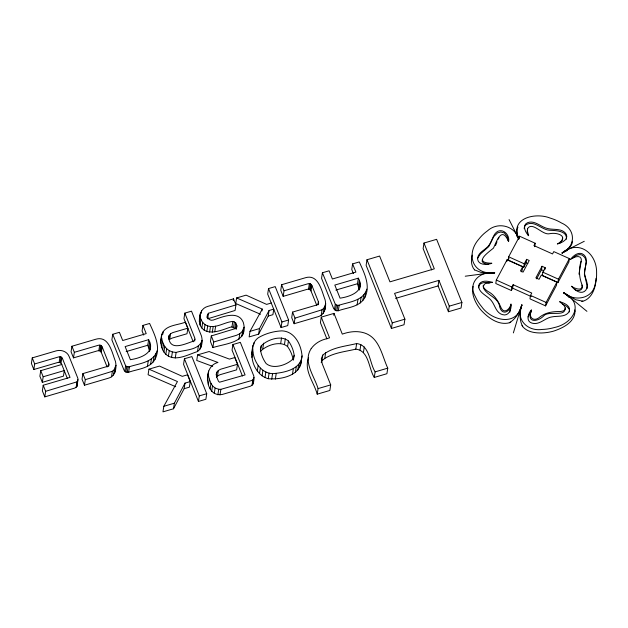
<?xml version="1.0" encoding="UTF-8"?>
<svg xmlns="http://www.w3.org/2000/svg" width="628" height="628" viewBox="0 0 628 628"><rect width="100%" height="100%" fill="white"/><g stroke="black" fill="none" stroke-linecap="round" stroke-linejoin="round"><path stroke-width="0.94" d="M578.945 274.177L581.175 261.405M575.028 311.496C574.534 322.399 562.759 328.059 553.715 331.089A45.169 40.208 8.7 0 1 541.43 332.981C534.915 333.052 527.567 332.031 522.959 326.952M572.375 241.278C572.383 247.244 565.985 249.92 561.981 253.092L567.445 250.431M524.223 228.733L524.341 227.375A5.267 4.694 8.7 0 1 526.099 224.746C534.224 219.933 541.352 229.636 549.343 230.256C555.121 230.523 567.469 230.492 566.409 239.221M587.015 288.582L587.015 285.253L584.378 274.177L586.207 261.405L584.943 257.684L582.58 255.4A5.267 4.694 8.7 0 0 579.181 254.63L576.08 255.572L572.351 258.43M200.418 313.113C199.186 318.42 202.554 324.174 207.68 325.916C215.663 328.428 223.34 322.98 231.018 321.662L232.807 321.418L235.673 322.768L234.825 328.326L231.96 326.984L230.162 327.227C221.339 330.281 205.427 337.362 200.049 324.966C198.26 318.184 199.853 308.481 207.711 306.417L233.522 298.842L235.947 304.902L235.092 310.468L207.68 318.796L208.527 313.231L235.947 304.902M193.228 341.828L183.965 318.694L184.813 313.129L191.509 311.166L201.486 336.082C202.86 341.271 202.161 348.163 197.53 351.554C187.858 354.53 175.039 362.395 165.831 354.286C160.548 349.05 159.897 341.083 161.883 334.222C165.431 324.778 177.661 325.414 185.425 322.117L187.851 328.177L187.003 333.743L171.876 338.178L169.741 339.34L170.588 333.774L172.724 332.612L187.851 328.177M160.65 343.116L161.883 334.222M242.439 376.023L232.046 350.102L232.902 344.536L240.336 342.354L253.845 376.094C253.885 379.383 254.403 384.689 250.611 386.149L222.398 394.423C204.893 397.948 201.926 366.1 217.987 362.482L197.6 354.891L196.745 360.456L212.704 366.399M207.373 380.285L208.645 371.022M478.489 287.82C478.489 282.357 485.397 281.862 489.369 282.961M519.332 237.965L519.591 236.23L535.189 243.24L534.656 246.702M301.189 361.485C299.737 376.148 280.182 379.822 268.242 378.7C256.593 375.575 249.677 360.786 252.668 349.623M252.958 345.494C251.436 357.513 259.129 373.016 272.576 373.668C283.793 372.726 300.781 369.79 302.044 355.919C301.197 344.788 294.618 331.301 281.925 330.862C273.706 331.215 265.275 333.594 258.21 337.817C252.927 341.538 252.244 348.273 251.632 354.161M33.826 369.515L34.681 363.95L58.757 356.885L61.042 356.916L62.47 358.533L70.022 377.381L43.214 385.247L42.359 390.812L44.784 396.872L74.913 388.033L76.961 386.44L77.911 378.425L69.159 356.571C67.306 351.578 61.285 349.451 56.387 350.809L32.248 357.889L31.4 363.455L33.826 369.515L57.909 362.45L60.194 362.482L61.615 364.091L67.369 378.456M61.858 364.468L40.734 370.661L39.878 376.227L42.327 382.334L63.452 376.133L64.299 370.567L43.175 376.769L42.327 382.334M44.784 396.872L45.64 391.307L43.214 385.247M59.15 362.262L59.998 356.696M60.194 362.482L61.042 356.916M61.018 363.094L61.874 357.528M73.5 357.874L74.347 352.308L98.486 345.227L100.731 345.282L102.168 346.884L108.715 363.243L108.77 365.308L107.019 366.524L82.88 373.605L82.032 379.171L84.458 385.231L108.589 378.15C115.693 376.321 116.839 367.396 115.426 361.328C112.067 352.92 109.068 335.533 96.053 339.167L71.922 346.248L71.074 351.813L73.5 357.874L97.63 350.793L99.883 350.848L101.312 352.449L107.137 366.988M76.161 387.405L77.008 381.84L78.131 379.689M76.961 386.44L77.817 380.874M84.458 385.231L85.306 379.665L82.88 373.605M98.839 350.62L99.687 345.055M99.883 350.848L100.731 345.282M100.723 351.468L101.571 345.902M101.312 352.449L102.168 346.884M142.933 325.422L146.214 333.617L122.703 340.517L119.414 332.314L112.726 334.277L111.878 339.842L124.038 370.206L125.883 372.09L128.63 372.271C137.587 368.966 149.786 368.675 155.03 359.295C161.27 347.166 154.551 334.583 149.621 323.459L142.933 325.422L142.077 330.98L143.726 335.085M108.291 366.022L108.715 363.243M108.691 366.234L108.982 364.373M111.517 376.847L112.373 371.281L114.351 369.515L116.015 365.308M113.503 375.081L114.351 369.515M115.222 367.835L115.505 365.983M114.681 373.032L115.528 367.466M124.776 371.321L125.624 365.755L112.726 334.277M125.883 372.09L126.738 366.524L125.624 365.755M127.225 372.428L128.081 366.862L129.486 366.705C139.165 363.479 153.695 362.497 157.11 350.652M128.63 372.271L129.486 366.705M149.652 351.531L147.792 345.243L148.648 339.677L125.129 346.577L130.373 359.671C140.334 358.282 156.215 352.685 148.648 339.677M148.773 347.692L149.621 342.127M149.519 350.102L150.367 344.536M147.415 366.414L148.271 360.849M150.006 350.393L150.571 346.68M148.946 369.162L177.449 381.549L163.814 406.292L162.966 411.858L173.516 408.765L184.161 388.685L189.389 387.154L190.245 381.589L187.521 374.806L182.293 376.337L159.488 366.069L148.946 369.162L148.09 374.728L175.707 386.73M150.571 364.452L151.427 358.894M153.122 362.05L153.978 356.492M155.03 359.295L155.885 353.729M162.825 334.222L163.256 331.435M161.569 346.986L162.424 341.42L161.506 337.55M162.676 349.733L163.523 344.168L162.424 341.42M163.916 352.041L164.764 346.475L163.523 344.168M165.831 354.286L166.687 348.721L164.764 346.475M168.649 339.049L169.215 335.336L170.588 333.774M168.382 356.209L169.238 350.644L166.687 348.721M171.538 357.536L172.386 351.97L169.238 350.644M175.275 358.007L176.123 352.441C184.64 349.663 198.927 350.573 202.13 340.313M173.516 408.765L174.364 403.2L185.009 383.119L190.245 381.589M184.42 358.761L183.564 364.319L198.44 401.449L205.874 399.275L206.722 393.709L191.854 356.578L184.42 358.761L199.296 395.891L198.44 401.449M184.161 388.685L185.009 383.119M194.758 340.996L194.798 338.045L184.813 313.129M199.257 321.591L200.104 316.025M201.18 313.458L201.604 310.679M200.049 324.966L200.897 319.401M197.53 351.554L198.377 345.989M201.824 328.036L202.679 322.478M199.994 349.199L200.842 343.634M201.258 343.869L201.69 341.083M200.819 347.661L201.666 342.103M204.155 330.171L205.011 324.605M206.95 317.666L207.554 314.377L208.527 313.231M206.824 331.482L207.68 325.916M209.619 332.11L210.474 326.544M235.673 322.768L236.921 325.885L235.649 328.499L211.291 335.941L210.435 341.499L212.868 347.559C227.006 343.186 249.065 342.574 243.256 322.29C238.114 309.918 221.927 317.101 213.182 320.068C209.846 321.3 206.227 317.682 207.554 314.377M212.327 332.157L213.182 326.591M214.776 331.741L215.632 326.175M212.868 347.559L213.716 341.993L211.291 335.941M208.394 384.587L209.242 379.022L208.221 374.72M210.113 388.881L210.969 383.323L209.242 379.022M211.652 391.409L212.507 385.851L210.969 383.323M216.37 375.018L216.793 372.231L218.332 370.496L220.679 369.217L237.486 364.279L234.794 357.552L229.448 359.122L209.093 351.523L197.6 354.891M214.258 393.615L215.114 388.049L212.507 385.851M216.456 377.216L217.484 376.062L218.332 370.496M217.869 394.839L218.717 389.274L215.114 388.049M233.231 300.694L233.522 298.842M220.02 394.894L220.875 389.329L251.459 380.584L252.849 379.885L254.089 377.499M231.96 326.984L232.807 321.418M271.327 303.01L266.617 304.392L246.097 295.152L236.607 297.939L235.751 303.505L260.526 314.267M233.538 327.369L234.393 321.803M235.853 328.891L236.568 324.252M236.324 329.19L236.607 327.337M236.638 327.738L236.921 325.885M238.923 339.332L239.77 333.766L242.581 331.042L244.033 327.204M237.486 364.279L236.638 369.845L219.831 374.775L217.484 376.062M241.725 336.608L242.581 331.042M243.287 329.519L243.57 327.667M242.659 334.826L243.507 329.26M236.607 297.939L262.261 309.086L249.991 331.356L249.143 336.922L258.634 334.135L268.211 316.065L269.067 310.499L273.777 309.117L272.921 314.683L268.211 316.065M251.859 357.434L252.715 351.868M253.798 344.489L254.089 342.629M261.978 310.939L262.261 309.086M258.634 334.135L259.482 328.57L269.067 310.499M251.993 385.451L252.849 379.885M252.888 384.375L253.743 378.817M268.533 288.574L267.685 294.132L281.069 327.549L287.757 325.587L288.605 320.021L275.221 286.611L268.533 288.574L281.917 321.983L281.069 327.549M257.307 371.022L258.155 365.457M293.449 359.946L294.163 355.307A36.495 32.491 8.7 0 0 288.425 340.988C281.116 334.708 267.104 339.693 261.256 345.863L260.408 351.429C266.248 345.259 280.261 340.266 287.577 346.554A36.495 32.491 8.7 0 1 293.174 359.915M262.763 348.744L263.619 343.178M259.466 373.723L260.322 368.157M262.072 375.937L262.92 370.371M265.008 377.593L265.864 372.035M283.181 296.361L284.029 290.795L308.16 283.715L310.413 283.77L311.841 285.371L318.396 301.73L318.451 303.795L316.693 305.012L292.562 312.092L291.714 317.658L294.139 323.718L318.27 316.638C325.375 314.809 326.513 305.883 325.108 299.815C321.748 291.408 318.741 274.02 305.734 277.654L281.603 284.735L280.755 290.301L283.181 296.361L307.312 289.28L309.565 289.335L310.993 290.937L316.818 305.475M268.242 378.7L269.098 373.134M271.72 379.234L272.576 373.668M275.339 379.147L276.194 373.582M280.685 343.485L281.54 337.919M284.476 344.372L285.332 338.806M287.577 346.554L288.425 340.988M294.139 323.718L294.987 318.153L292.562 312.092M292.499 374.107L293.355 368.55M295.435 372.278L296.283 366.713M308.521 289.108L309.369 283.542M309.565 289.335L310.413 283.77M297.805 370.025L298.661 364.46M310.405 289.955L311.252 284.39M310.993 290.937L311.841 285.371M299.572 367.459L300.427 361.893M300.71 364.601L302.044 355.919M352.614 263.901L355.895 272.105L332.385 279.005L329.096 270.801L322.407 272.764L321.552 278.33L333.719 308.693L335.564 310.577L338.311 310.758C347.268 307.453 359.459 307.163 364.711 297.782C370.952 285.654 364.232 273.07 359.302 261.939L352.614 263.901L351.759 269.467L353.399 273.572M317.972 304.509L318.396 301.73M318.372 304.721L318.655 302.861M321.198 315.334L322.054 309.769L324.032 308.003L325.697 303.795M321.214 362.442L321.936 360.66C331.137 352.826 344.474 351.923 355.793 349.129C369.193 350.644 368.518 368.495 374.272 377.428L386.911 373.715L387.759 368.149C381.95 355.699 379.587 337.833 364.491 332.973C357.191 330.626 349.411 331.584 342.299 334.12L333.994 313.388L321.269 317.124L320.413 322.69L326.913 338.908M323.177 313.568L324.032 308.003M324.354 311.519L325.21 305.954M321.936 360.66L322.792 355.095C331.984 347.26 345.322 346.366 356.649 343.563C370.049 345.078 369.374 362.937 375.128 371.862L374.272 377.428M322.792 355.095L321.34 358.666L322.243 363.761L330.705 384.893L329.857 390.459L317.219 394.164L318.074 388.599C314.345 376.109 302.586 361.618 311.205 348.603M324.817 358.211L325.665 352.646M334.449 309.808L335.305 304.242L322.407 272.764M333.711 315.24L333.994 313.388M335.564 310.577L336.42 305.012L335.305 304.242M336.906 310.907L337.762 305.349L339.167 305.192C348.846 301.966 363.377 300.977 366.791 289.139M338.311 310.758L339.167 305.192M359.334 290.018L357.473 283.73L358.321 278.165L334.81 285.065L340.054 298.159C350.008 296.769 365.889 291.172 358.321 278.165M358.455 286.18L359.302 280.614M359.2 288.59L360.048 283.024M357.096 304.902L357.952 299.336M359.687 288.872L360.252 285.167M360.252 302.939L361.1 297.374M423.986 243.036L434.317 268.831L389.949 281.846L379.61 256.051L366.98 259.757L366.124 265.322L391.417 328.444L404.047 324.739L404.903 319.173L394.565 293.378L438.933 280.363L449.271 306.158L448.416 311.724L461.054 308.018L461.902 302.453L436.617 239.331L423.986 243.036L423.131 248.602L431.679 269.946M362.803 300.537L363.659 294.972M355.793 349.129L356.649 343.563M364.711 297.782L365.559 292.216M360.009 350.079L360.857 344.513M363.416 352.496L364.271 346.931M391.417 328.444L392.264 322.878L366.98 259.757M448.416 311.724L438.085 285.928L438.933 280.363M521.311 271.822L522.229 270.095L522.755 266.633L507.157 259.623L496.308 280.049L495.775 283.511L511.38 290.521L512.621 288.174L513.155 284.719L531.751 293.072L530.503 295.419L529.977 298.873L545.575 305.883L556.424 285.465L556.957 282.003L541.352 274.993L539.06 279.311L535.872 277.874L542.035 266.272L545.23 267.709L544.963 269.436M506.89 261.358L507.157 259.623M522.755 266.633L520.463 270.951L523.061 272.12L529.223 260.51L526.633 259.348L526.099 262.81L523.728 267.277L508.123 260.267L508.656 256.805L519.591 236.23L519.317 237.973M511.38 290.521L511.906 287.059L513.155 284.719M523.728 267.277L524.254 263.815L526.633 259.348M536.657 278.848L541.509 269.734L542.035 266.272M545.23 267.709L542.851 272.175L542.325 275.637L557.923 282.647L568.858 262.072L569.384 258.61L553.786 251.6L552.538 253.94L533.941 245.587L535.189 243.24M545.575 305.883L546.101 302.429L556.957 282.003M557.923 282.647L558.449 279.185L569.384 258.61M472.17 255.125C470.89 260.071 471.071 265.864 474.556 269.907M473.08 286.447C471.816 291.047 473.033 295.882 474.831 300.176A45.169 40.208 8.7 0 0 481.048 310.114C487.995 317.752 498.255 325.437 509.175 322.863M483.152 286.635C485.114 295.223 498.789 296.856 499.715 307.084C502.172 315.499 509.512 312.359 510.768 305.326L509.85 312.085M195.041 339.144L194.162 340.784L193.047 341.287C184.86 343.971 169.764 351.601 168.689 337.252L169.215 335.336M261.256 345.863L260.385 349.215A36.495 32.491 8.7 0 0 266.115 363.534C273.416 369.853 287.443 364.829 293.284 358.666L294.163 355.307M216.793 372.231L216.197 374.366L216.676 376.839L218.379 381.086L219.462 382.232L245.077 374.932L232.902 344.536M513.366 332.911L520.769 308.34M482.304 259.537C480.891 263.093 486.048 264.16 488.505 264.325M495.523 245.572L496.984 241.756M477.72 257.959L480.546 253.845L488.757 246.608L493.851 236.481L497.588 232.87L500.83 231.999L504.425 232.972L507.165 236.575L508.209 240.807M528.093 316.897L531.272 311.229C526.429 323.161 537.811 321.96 543.667 315.939C548.213 310.193 566.079 317.438 564.878 308.175M517.951 227.093C515.737 230.845 517.503 235.288 518.814 239.025M527.708 228.875L527.175 231.104L527.763 234.911M161.035 339.787L161.718 338.39M308.623 357.677C303.512 370.206 314.079 382.491 317.219 394.164M508.123 260.267L509.033 258.555M498.02 239.299L499.001 237.714M483.403 286.148L483.85 285.646M559.76 243.256L562.319 240.084L562.492 238.02M565.169 250.98L584.275 241.285M77.008 381.84L45.64 391.307M239.77 333.766L236.481 335.313L213.716 341.993M112.373 371.281L85.306 379.665M322.054 309.769L294.987 318.153M510.745 322.172L509.292 322.753C515.996 319.079 519.497 311.81 521.899 304.878C519.717 311.904 519.026 320.021 522.779 326.646L522.001 325.524M126.157 351.594L147.792 345.243M335.839 290.081L357.473 283.73M249.991 331.356L259.482 328.57M281.917 321.983L288.605 320.021M395.562 298.402L438.085 285.928M392.264 322.878L404.903 319.173M449.271 306.158L461.902 302.453M163.814 406.292L174.364 403.2M199.296 395.891L206.722 393.709M318.074 388.599L330.705 384.893M375.128 371.862L387.759 368.149M488.796 273.47L494.699 272.827C472.594 275.245 465.285 254.419 479.031 238.907A45.169 40.208 8.7 0 1 487.469 230.869C497.604 221.527 514.725 225.452 518.697 238.985M581.756 301.464C588.617 300.286 592.926 293.755 594.685 287.483A45.169 40.208 8.7 0 0 596.074 278.322M465.246 276.21L490.641 272.842M218.717 389.274L220.875 389.329M582.863 301.173L575.735 299.752L563.481 292.679L566.597 294.83L569.211 297.617M172.386 351.97L176.123 352.441M336.42 305.012L337.762 305.349M126.738 366.524L128.081 366.862M574.408 289.178C577.862 292.201 584.048 290.112 581.881 285.104M542.851 272.175L558.449 279.185M526.099 262.81L527.834 263.587M541.509 269.734L543.903 270.809M508.656 256.805L524.254 263.815M496.308 280.049L511.906 287.059M530.503 295.419L546.101 302.429M512.621 288.174L531.217 296.534M562.586 304.093L566.896 306.48L568.96 308.858A5.267 4.694 8.7 0 1 569.306 311.967M474.658 269.938L480.962 272.387L494.699 272.827C480.483 270.566 467.051 282.482 475.372 296.644A45.169 40.208 8.7 0 0 481.59 306.582C491.653 320.971 517.221 327.07 521.907 304.808C515.07 319.134 527.442 331.631 541.972 329.449A45.169 40.208 8.7 0 0 554.257 327.557C573.34 323.608 585.217 303.426 563.489 292.609C573.913 301.927 592.761 299.36 595.226 283.958A45.169 40.208 8.7 0 0 596.6 272.842C597.024 253.312 578.804 239.032 561.989 253.021C576.127 246.411 575.868 229.134 561.542 223.026A45.169 40.208 8.7 0 0 550.104 218.057C535.456 212.146 509.284 218.026 518.799 238.821M566.825 294.83L586.929 311.331M516.648 235.759L518.697 239.056M509.073 219.58L518.084 237.392M321.269 317.124L329.567 337.856L324.464 339.348A26.486 23.581 8.7 0 0 311.205 348.603M281.603 284.735L284.029 290.795M71.922 346.248L74.347 352.308M40.734 370.661L43.175 376.769M32.248 357.889L34.681 363.95M252.998 381.659L253.241 383.064M77.063 383.991L77.283 385.254M574.95 309.879L575.036 311.323M324.786 307.948L324.841 309.361M243.154 331.223L243.177 332.769M483.262 285.685C483.23 288.307 485.931 289.877 487.713 291.314C494.699 294.76 498.451 301.581 501.38 308.411C504.551 314.298 510.462 308.442 510.972 303.983C511.828 309.015 508.719 316.685 502.494 314.636C495.861 312.83 495.084 304.863 491.065 300.294C487.061 295.254 476.605 292.193 479.219 284.091C482.108 279.703 488.341 281.273 492.595 282.325L485.209 283.589L483.262 285.685M582.352 285.607C582.509 291.808 574.133 288.276 571.511 286.203C574.542 290.175 581.347 295.246 585.751 290.269C590.241 284.178 583.545 277.38 584.629 270.786C585.304 265.605 588.664 258.893 583.742 254.733C579.142 250.941 573.254 255.557 570.499 259.442C573.27 257.252 581.128 253.971 581.387 260.063C578.553 268.635 578.898 277.27 582.352 285.607M477.68 257.77C476.895 265.251 487.006 265.291 491.85 263.234C473.81 262.991 486.096 254.026 493.467 248.123C497.172 240.045 501.851 226.041 508.594 241.607C510.171 233.781 500.752 226.331 495.045 233.718C491.842 238.106 491.151 244.096 486.739 247.66C483.489 250.619 478.426 252.951 477.68 257.77M565.538 308.175C565.553 310.829 562.107 311.3 560.082 311.551C553.017 311.417 545.74 312.438 540.009 316.92C533.737 322.604 527.763 317.336 531.476 309.887C527.928 313.364 525.652 321.489 532.128 323.169C539.656 325.304 545.088 317.776 552.169 316.85C557.813 315.743 566.221 317.493 569.329 311.166C571.001 305.593 563.701 302.884 559.579 301.644L563.803 305.122L565.538 308.175M527.473 228.749L527.481 231.253L528.635 235.712C525.416 232.556 521.774 225.012 527.685 222.642C534.687 220.083 540.41 226.614 546.76 228.294C553.19 230.366 562.303 227.579 566.378 234.456C568.583 239.888 561.416 242.863 557.366 244.002C569.706 236.795 558.002 231.944 549.579 233.71C542.466 235.586 532.293 220.805 527.473 228.749"/></g></svg>
